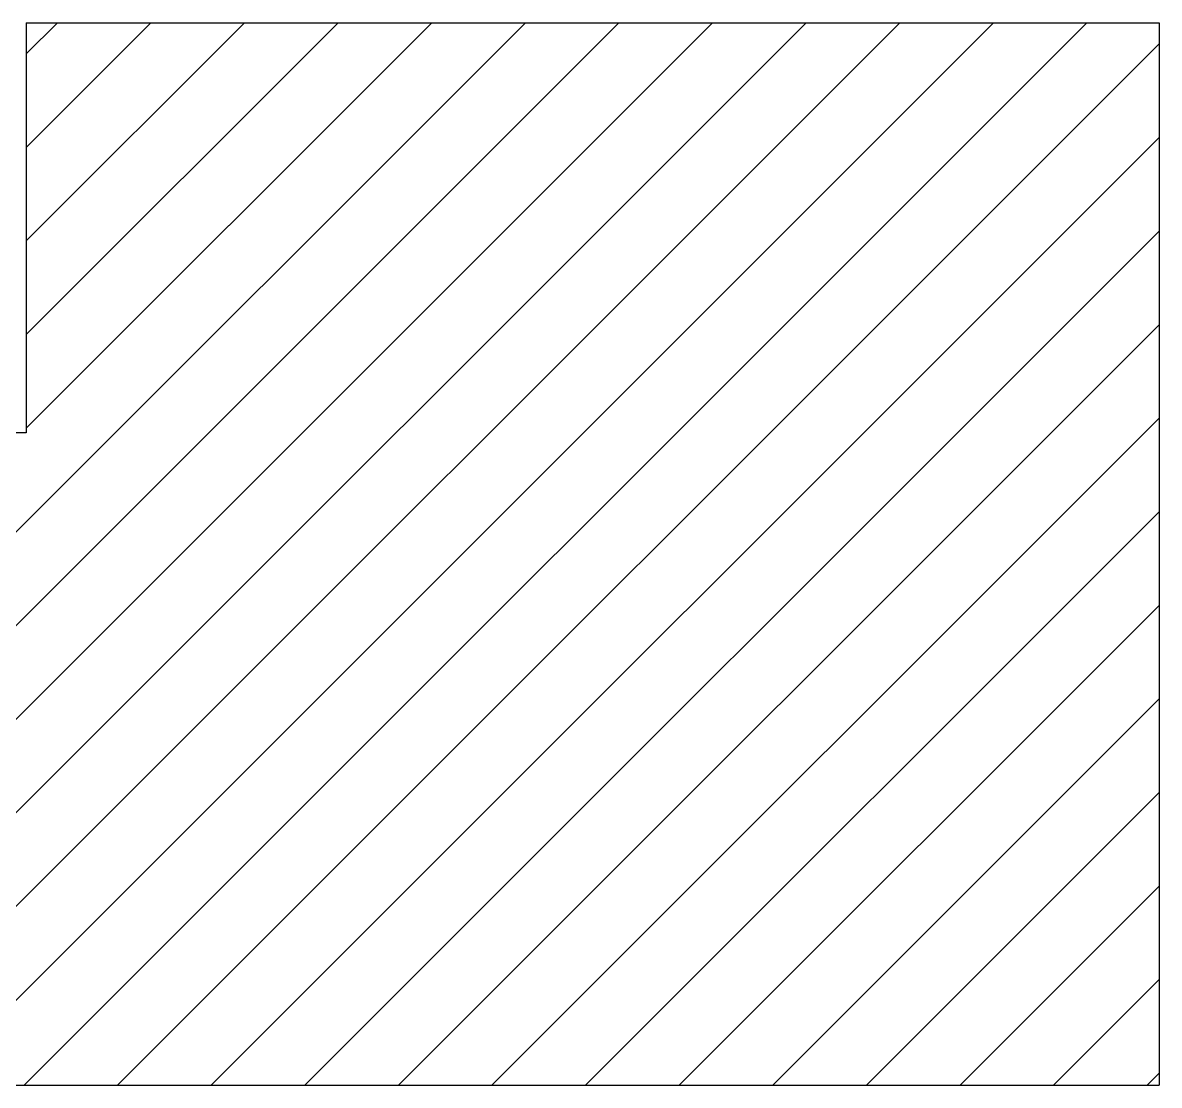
# Model space of a CAD drawing. Extents: x -43 to 70, y -5 to 23.
# Drawn here: x 16.151 to 17.225, y 9.789 to 10.792 of the extents above; entities that cross this region are included whole.
import ezdxf

# ---------------------------------------------------------------- set-up
doc = ezdxf.new("R2010")
doc.units = 0
doc.header["$LTSCALE"] = 20
doc.layers.get('0').update_dxf_attribs({"color": 5, "linetype": 'CONTINUOUS'})
for name, color, linetype in [('BASE', 1, 'CONTINUOUS'), ('CONTRAPIS', 1, 'CONTINUOUS'), ('TEXTO', 1, 'CONTINUOUS')]:
    doc.layers.add(name, color=color, linetype=linetype)

# ---------------------------------------------------------------- blocks, each defined once
blk = doc.blocks.new('*X71')
at = {"color": 0, "linetype": 'CONTINUOUS'}
for p, q in [((15.6221, 9.7885), (16.6259, 10.7923)), ((15.7105, 9.7885), (16.7143, 10.7923)), ((15.7989, 9.7885), (16.8027, 10.7923)), ((15.8873, 9.7885), (16.8911, 10.7923)), ((15.9757, 9.7885), (16.9795, 10.7923)), ((16.0641, 9.7885), (17.0679, 10.7923)), ((16.1525, 9.7885), (17.1562, 10.7923)), ((16.1545, 10.7629), (16.184, 10.7923)), ((16.1545, 10.6745), (16.2724, 10.7923)), ((16.1545, 10.5861), (16.3608, 10.7923)), ((16.1545, 10.4977), (16.4491, 10.7923)), ((16.1545, 10.4093), (16.5375, 10.7923)), ((16.2409, 9.7885), (17.2245, 10.7722)), ((16.3293, 9.7885), (17.2245, 10.6838)), ((16.4176, 9.7885), (17.2245, 10.5954)), ((16.506, 9.7885), (17.2245, 10.507)), ((16.5944, 9.7885), (17.2245, 10.4186)), ((16.6828, 9.7885), (17.2245, 10.3303)), ((16.7712, 9.7885), (17.2245, 10.2419)), ((16.8596, 9.7885), (17.2245, 10.1535)), ((16.948, 9.7885), (17.2245, 10.0651)), ((17.0364, 9.7885), (17.2245, 9.9767)), ((17.1247, 9.7885), (17.2245, 9.8883)), ((17.2131, 9.7885), (17.2245, 9.7999))]:
    blk.add_line(p, q, dxfattribs=at)

msp = doc.modelspace()

# ---------------------------------------------------------------- linework, layer by layer
at = {"layer": 'BASE'}
for p, q in [((16.1545, 10.7923), (17.2245, 10.7923)), ((17.2245, 10.7923), (17.2245, 9.7885)), ((10.0245, 9.7885), (17.2245, 9.7885))]:
    msp.add_line(p, q, dxfattribs=at)
at = {"layer": 'CONTRAPIS'}
for p, q in [((16.1545, 10.7923), (16.1545, 10.4048)), ((16.1545, 10.4048), (15.9645, 10.4048))]:
    msp.add_line(p, q, dxfattribs=at)

# ---------------------------------------------------------------- block references
at = {"layer": 'TEXTO', "color": 30, "linetype": 'CONTINUOUS'}
msp.add_blockref('*X71', (0, 0), dxfattribs=at)

doc.saveas('drawing.dxf')
